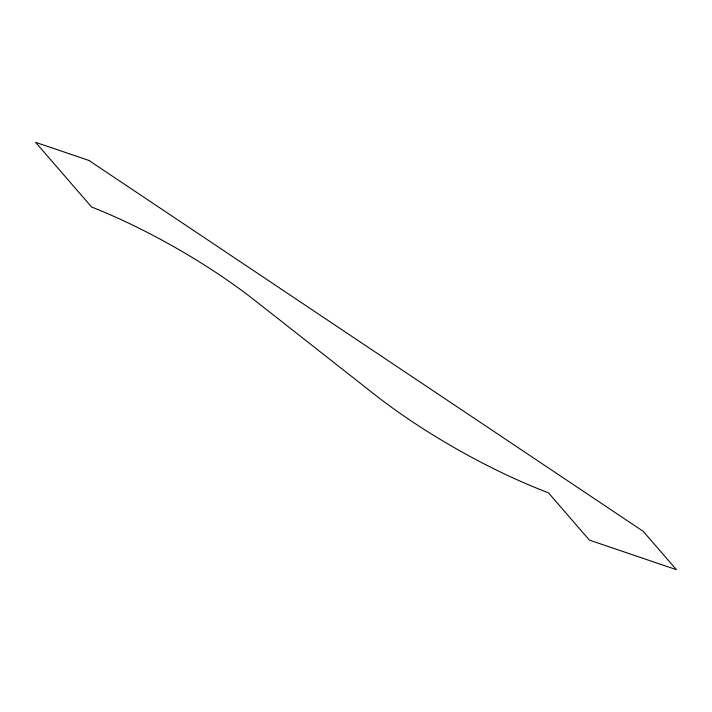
<?xml version="1.0" encoding="UTF-8"?>
<svg xmlns="http://www.w3.org/2000/svg" width="712" height="712" viewBox="0 0 712 712"><rect width="100%" height="100%" fill="white"/><g stroke="black" fill="none" stroke-linecap="round" stroke-linejoin="round"><path stroke-width="1.07" d="M88.947 160.458L35.6 142.329L91.545 206.978A192.747 50.214 29.6 0 1 254.994 300.544L374.254 394.234A197.847 51.54 29.6 0 0 548.445 492.802L589.385 540.105L676.4 569.671L643.248 531.366L88.947 160.458"/></g></svg>
